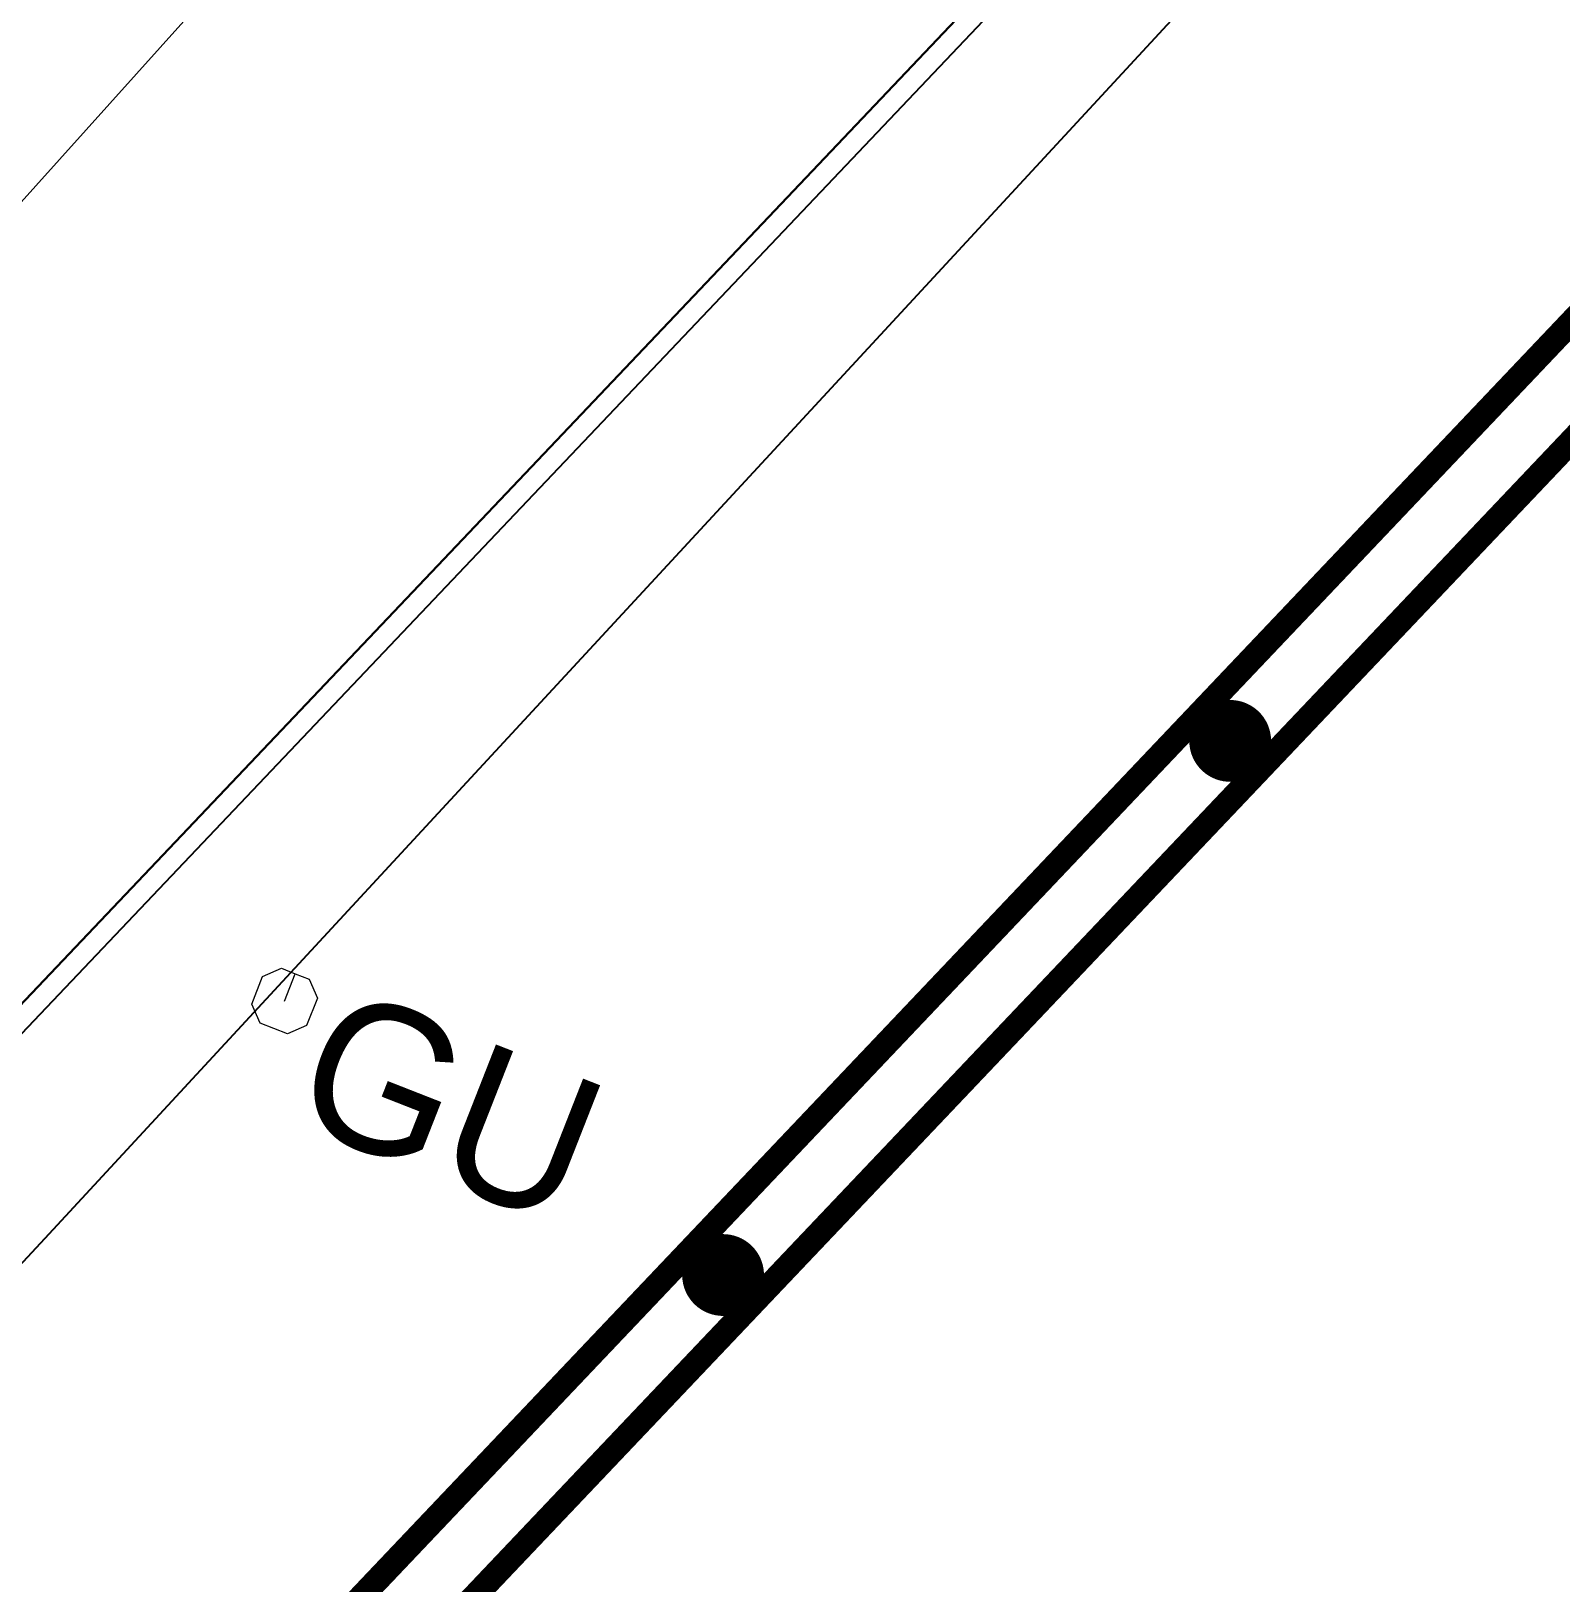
# Model space of a CAD drawing. Extents: x 421500 to 422711, y 436000 to 437000.
# Drawn here: x 422149.74 to 422159.09, y 436668.83 to 436678.32 of the extents above; entities that cross this region are included whole.
import ezdxf
from ezdxf.enums import TextEntityAlignment as Align

# ---------------------------------------------------------------- set-up
doc = ezdxf.new("R2010")
doc.units = 0
doc.linetypes.add('10131', pattern=[2, 1, 0, 1])
doc.layers.get('0').update_dxf_attribs({"color": 210})
doc.layers.add('716709-ExBase$0$LCCFences (Open)', color=4, linetype='716709-ExBase$0$EFENCE', lineweight=0)
doc.layers.add('716709-ExBase$0$LCCPoint Features', color=8, linetype='Continuous', lineweight=0)
for name, color, linetype in [('716709-ExBase$0$XC-LCCCarriageway', 251, 'Continuous'), ('Lines', 1, 'Continuous'), ('Pr-Kerb', 2, 'Continuous'), ('Pr-KerbEdge', 8, 'Continuous'), ('STUDS', 7, 'Continuous')]:
    doc.layers.add(name, color=color, linetype=linetype)
doc.styles.add('716709-ExBase$0$Style-WORKING', font='WORKING.shx')
doc.linetypes.add('716709-ExBase$0$EFENCE', pattern='A,2,-0.4,[1,fenceline,S=1,R=0,X=0,Y=0],-0.4,2', length=4.8)

# ---------------------------------------------------------------- blocks, each defined once
blk = doc.blocks.new('stud')
at = {"color": 7, "linetype": 'Continuous', "const_width": 0.25}
blk.add_lwpolyline([(-0.125, 0, 1), (0.125, 0, 1)], format="xyb", close=True, dxfattribs=at)
blk = doc.blocks.new('716709-ExBase$0$MSL1')
at = {"color": 0, "linetype": 'ByBlock', "lineweight": -2, "flags": 128}
blk.add_lwpolyline([(0, 0), (0, 1), (0.5, 1), (1, 0.5), (1, -0.5), (0.5, -1), (-0.5, -1), (-1, -0.5), (-1, 0.5), (-0.5, 1), (0, 1)], dxfattribs=at)

msp = doc.modelspace()

# ---------------------------------------------------------------- linework, layer by layer
at = {"layer": '716709-ExBase$0$LCCFences (Open)', "flags": 128}
msp.add_lwpolyline([(422178.9433, 436710.5818), (422175.4092, 436706.1602), (422170.5915, 436700.705), (422165.2945, 436694.3479), (422159.2757, 436687.8832), (422153.7286, 436681.7801), (422148.3917, 436675.8401), (422145.3075, 436672.4825)], dxfattribs=at)
msp.add_lwpolyline([(422178.9433, 436710.5818), (422175.4092, 436706.1602), (422170.5915, 436700.705), (422165.2945, 436694.3479), (422159.2757, 436687.8832), (422153.7286, 436681.7801), (422148.3917, 436675.8401), (422145.3075, 436672.4825)], dxfattribs=at)
at = {"layer": '716709-ExBase$0$XC-LCCCarriageway', "flags": 128}
for points in [[(422134.9404, 436655.147), (422142.8125, 436663.3876), (422149.8265, 436670.9387), (422157.6826, 436679.4397), (422164.4533, 436687.1294), (422171.4314, 436694.9814), (422173.0316, 436696.7957)], [(422134.9404, 436655.147), (422142.8125, 436663.3876), (422149.8265, 436670.9387), (422157.6826, 436679.4397), (422164.4533, 436687.1294), (422171.4314, 436694.9814), (422173.0285, 436696.7923)], [(422134.9404, 436655.147), (422142.8125, 436663.3876), (422149.8265, 436670.9387), (422157.6826, 436679.4397), (422164.4533, 436687.1294), (422171.4314, 436694.9814), (422173.0285, 436696.7923)]]:
    msp.add_lwpolyline(points, dxfattribs=at)
at = {"layer": 'Lines', "linetype": '10131', "const_width": 0.15, "flags": 128}
for points in [[(422184.7622, 436703.5275), (422140.5128, 436656.8989, 0.004274), (422139.2591, 436655.555), (422105.6615, 436618.9162, -0.021753), (422099.0875, 436612.3452, -0.008127), (422084.3412, 436599.2697, -0.01839), (422078.1929, 436594.3747), (422050.7175, 436574.1047, -0.005602), (422048.7747, 436572.7047), (422030.6311, 436559.9369)], [(422185.1249, 436703.1833), (422140.8755, 436656.5548, 0.004274), (422139.6276, 436655.2171), (422106.03, 436618.5783, -0.021753), (422099.4252, 436611.9766, -0.008127), (422084.6668, 436598.8902, -0.01839), (422078.4898, 436593.9724), (422051.0143, 436573.7023, -0.005602), (422049.0625, 436572.2958), (422030.3779, 436559.1474)]]:
    msp.add_lwpolyline(points, format="xyb", dxfattribs=at)
at = {"layer": 'Pr-Kerb', "flags": 128}
msp.add_lwpolyline([(422088.732, 436616.7895, -0.044106), (422090.435, 436618.0403), (422102.2684, 436625.2199, 0.053604), (422105.6661, 436627.816), (422107.2653, 436629.3345), (422128.1004, 436649.1197), (422136.4031, 436658.174, -0.004274), (422137.702, 436659.5663), (422173.0285, 436696.7923)], format="xyb", dxfattribs=at)
at = {"layer": 'Pr-KerbEdge', "linetype": 'Continuous', "lineweight": 30, "flags": 128}
msp.add_lwpolyline([(422088.6494, 436616.8834, -0.044106), (422090.3701, 436618.1472), (422102.2035, 436625.3267, 0.053604), (422105.5801, 436627.9067), (422107.1792, 436629.4252), (422128.0112, 436649.2074), (422136.311, 436658.2584, -0.004274), (422137.6113, 436659.6524), (422172.9379, 436696.8783)], format="xyb", dxfattribs=at)
at = {"layer": 'Pr-KerbEdge', "flags": 128}
msp.add_lwpolyline([(422107.1792, 436629.4252), (422128.0112, 436649.2074), (422136.311, 436658.2584, -0.004274), (422137.6113, 436659.6524), (422172.9379, 436696.8783)], format="xyb", dxfattribs=at)

# ---------------------------------------------------------------- block references
at = {"layer": '716709-ExBase$0$LCCPoint Features', "xscale": 0.18, "yscale": 0.18, "zscale": 0.18, "rotation": 338.5807557840462}
msp.add_blockref('716709-ExBase$0$MSL1', (422151.2885, 436672.3878), dxfattribs=at)
msp.add_blockref('716709-ExBase$0$MSL1', (422151.2885, 436672.3878), dxfattribs=at)
at = {"layer": 'STUDS', "rotation": 136.4996674660634}
for p in [(422157.065, 436673.9779), (422153.9674, 436670.7138)]:
    msp.add_blockref('stud', p, dxfattribs=at)

# ---------------------------------------------------------------- texts
at = {"layer": '716709-ExBase$0$LCCPoint Features', "style": '716709-ExBase$0$Style-WORKING'}
msp.add_text('GU', height=0.9, rotation=338.58076, dxfattribs=at).set_placement((422151.622, 436672.4987), align=Align.TOP_LEFT)
msp.add_text('GU', height=0.9, rotation=338.58076, dxfattribs=at).set_placement((422151.622, 436672.4987), align=Align.TOP_LEFT)

doc.saveas('drawing.dxf')
